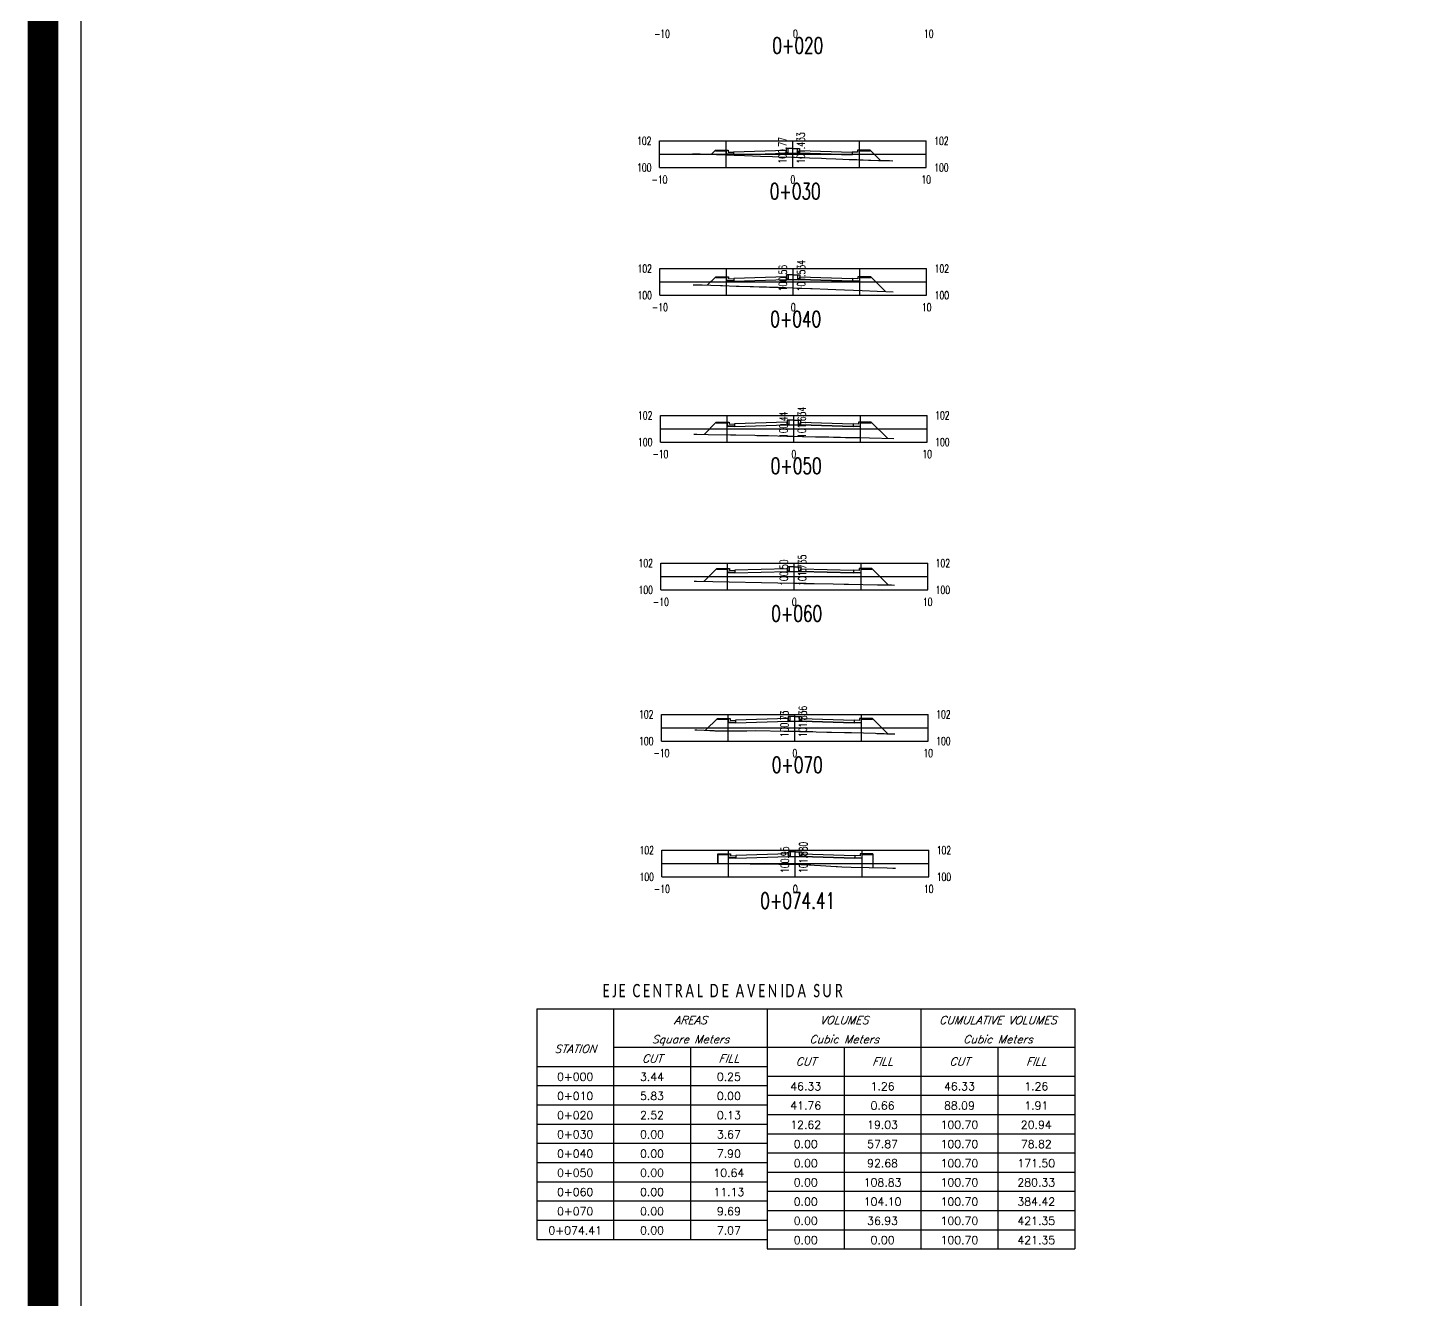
# Model space of a CAD drawing. Header units: metres. Extents: x 604533 to 608048, y 1310709 to 1311860.
# Drawn here: x 605127.4 to 605231.5, y 1311015.7 to 1311111 of the extents above; entities that cross this region are included whole.
import ezdxf
from ezdxf.enums import TextEntityAlignment as Align

# ---------------------------------------------------------------- set-up
doc = ezdxf.new("R2010")
doc.units = ezdxf.units.M
doc.header["$LTSCALE"] = 0.0254
doc.header["$MEASUREMENT"] = 0
for name, color, linetype in [('A CIVIL', 6, 'Continuous'), ('FORMATO', 7, 'Continuous'), ('perfiles', 3, 'Continuous'), ('XDATUM', 5, 'Continuous'), ('XEG', 6, 'Continuous'), ('XFG', 1, 'Continuous'), ('XGRID', 2, 'Continuous'), ('XGRIDT', 4, 'Continuous')]:
    doc.layers.add(name, color=color, linetype=linetype)
doc.styles.add('ALINEAMIENTO', font='romans.shx', dxfattribs={"width": 0.7, "height": 1})
doc.styles.add('ALINEAMIENTO 2', font='romans.shx', dxfattribs={"width": 0.7, "height": 0.6})
doc.styles.add('C6O', font='COMPLEX', dxfattribs={"oblique": 20, "height": 0.083333})
doc.styles.add('S6', font='SIMPLEX', dxfattribs={"height": 0.083333})

# ---------------------------------------------------------------- blocks, each defined once
blk = doc.blocks.new('vtitmet')
for p, q in [((0, 0.6), (0, 0.2)), ((0, 0.6), (5.6, 0.6)), ((0.8, 0.6), (0.8, 0)), ((2.4, 0.6), (2.4, 0)), ((4, 0.6), (4, -0.1)), ((5.6, 0.6), (5.6, -0.1)), ((0, 0.2), (0, 0)), ((0.8, 0.2), (5.6, 0.2)), ((1.6, 0.2), (1.6, 0)), ((3.2, 0.2), (3.2, -0.1)), ((4.8, 0.2), (4.8, -0.1)), ((0, 0), (2.4, 0)), ((2.4, -0.1), (5.6, -0.1))]:
    blk.add_line(p, q)
at = {"style": 'C6O', "oblique": 20}
for s, height, p in [('AREAS', 0.0833, (1.6, 0.441)), ('VOLUMES', 0.0833, (3.2, 0.441)), ('CUMULATIVE VOLUMES', 0.08333, (4.8, 0.441)), ('Square Meters', 0.08333, (1.6, 0.241)), ('Cubic Meters', 0.08333, (3.2, 0.241)), ('Cubic Meters', 0.08333, (4.8, 0.241)), ('STATION', 0.0833, (0.4, 0.141)), ('CUT', 0.0833, (1.2, 0.041)), ('FILL', 0.0833, (2, 0.041)), ('CUT', 0.0833, (2.8, 0.01)), ('FILL', 0.0833, (3.6, 0.01)), ('CUT', 0.0833, (4.4, 0.01)), ('FILL', 0.0833, (5.2, 0.01))]:
    blk.add_text(s, height=height, dxfattribs=at).set_placement(p, align=Align.CENTER)
blk = doc.blocks.new('vtabimp')
for p, q in [((0, 0), (0, -0.2)), ((0.8, 0), (0.8, -0.2)), ((1.6, 0), (1.6, -0.2)), ((2.4, 0), (2.4, -0.3)), ((3.2, -0.1), (3.2, -0.3)), ((4, -0.1), (4, -0.3)), ((4.8, -0.1), (4.8, -0.3)), ((5.6, -0.1), (5.6, -0.3)), ((0, -0.2), (2.4, -0.2)), ((2.4, -0.3), (5.6, -0.3))]:
    blk.add_line(p, q)
at = {"style": 'S6'}
for tag, p in [('0000+00', (0.4, -0.149)), ('CUTA', (1.2, -0.149)), ('FILLA', (2, -0.149)), ('CUTV', (2.8, -0.249)), ('FILLV', (3.6, -0.249)), ('CUMCUTV', (4.4, -0.249)), ('CUMFILLV', (5.2, -0.249))]:
    blk.add_attdef(tag, text='', height=0.0833, dxfattribs=at).set_placement(p, align=Align.CENTER)

msp = doc.modelspace()

# ---------------------------------------------------------------- linework, layer by layer
at = {"const_width": 2.28}
msp.add_lwpolyline([(605128.492, 1311208.98), (605128.492, 1310889.78), (605604.442, 1310889.78), (605604.442, 1311208.98)], close=True, dxfattribs=at)
at = {"layer": 'FORMATO', "color": 8}
msp.add_line((605131.342, 1311205.933), (605131.342, 1310892.729), dxfattribs=at)
at = {"layer": 'XDATUM', "ltscale": 20000}
for points in [[(605178.601, 1311101.526), (605178.906, 1311101.831), (605178.906, 1311101.781), (605179.716, 1311101.781), (605179.716, 1311101.531), (605180.266, 1311101.531), (605180.266, 1311101.501), (605184.216, 1311101.619), (605184.716, 1311101.619), (605185.216, 1311101.619), (605189.166, 1311101.501), (605189.166, 1311101.531), (605189.716, 1311101.531), (605189.716, 1311101.781), (605190.526, 1311101.781), (605190.526, 1311101.831), (605191.286, 1311101.071)], [(605178.303, 1311091.716), (605178.94, 1311092.353), (605178.94, 1311092.303), (605179.75, 1311092.303), (605179.75, 1311092.053), (605180.3, 1311092.053), (605180.3, 1311092.023), (605184.25, 1311092.141), (605184.75, 1311092.141), (605185.25, 1311092.141), (605189.2, 1311092.023), (605189.2, 1311092.053), (605189.75, 1311092.053), (605189.75, 1311092.303), (605190.56, 1311092.303), (605190.56, 1311092.353), (605191.669, 1311091.244)], [(605178.059, 1311080.528), (605178.978, 1311081.447), (605178.978, 1311081.397), (605179.788, 1311081.397), (605179.788, 1311081.147), (605180.338, 1311081.147), (605180.338, 1311081.117), (605184.288, 1311081.235), (605184.788, 1311081.235), (605185.288, 1311081.235), (605189.238, 1311081.117), (605189.238, 1311081.147), (605189.788, 1311081.147), (605189.788, 1311081.397), (605190.598, 1311081.397), (605190.598, 1311081.447), (605191.808, 1311080.238)], [(605178.067, 1311069.517), (605179.017, 1311070.467), (605179.017, 1311070.417), (605179.827, 1311070.417), (605179.827, 1311070.167), (605180.377, 1311070.167), (605180.377, 1311070.137), (605184.327, 1311070.255), (605184.827, 1311070.255), (605185.327, 1311070.255), (605189.277, 1311070.137), (605189.277, 1311070.167), (605189.827, 1311070.167), (605189.827, 1311070.417), (605190.637, 1311070.417), (605190.637, 1311070.467), (605191.864, 1311069.24)], [(605178.164, 1311058.337), (605179.057, 1311059.23), (605179.057, 1311059.18), (605179.867, 1311059.18), (605179.867, 1311058.93), (605180.417, 1311058.93), (605180.417, 1311058.9), (605184.367, 1311059.018), (605184.867, 1311059.018), (605185.367, 1311059.018), (605189.317, 1311058.9), (605189.317, 1311058.93), (605189.867, 1311058.93), (605189.867, 1311059.18), (605190.677, 1311059.18), (605190.677, 1311059.23), (605191.831, 1311058.076)], [(605179.093, 1311048.353), (605179.093, 1311049.085), (605179.093, 1311049.035), (605179.903, 1311049.035), (605179.903, 1311048.785), (605180.453, 1311048.785), (605180.453, 1311048.755), (605184.403, 1311048.873), (605184.903, 1311048.873), (605185.403, 1311048.873), (605189.353, 1311048.755), (605189.353, 1311048.785), (605189.903, 1311048.785), (605189.903, 1311049.035), (605190.713, 1311049.035), (605190.713, 1311049.085), (605190.713, 1311048.036)]]:
    msp.add_lwpolyline(points, dxfattribs=at)
at = {"layer": 'XEG', "ltscale": 20000}
for points in [[(605177.216, 1311101.579), (605178.355, 1311101.536), (605180.31, 1311101.459), (605181.092, 1311101.433), (605182.285, 1311101.388), (605183.197, 1311101.358), (605183.666, 1311101.341), (605184.639, 1311101.312), (605184.716, 1311101.309), (605184.75, 1311101.308), (605184.831, 1311101.305), (605185.185, 1311101.296), (605185.5, 1311101.286), (605185.975, 1311101.267), (605186.854, 1311101.232), (605187.227, 1311101.217), (605187.952, 1311101.189), (605188.459, 1311101.169), (605188.935, 1311101.151), (605189.195, 1311101.141), (605189.523, 1311101.129), (605189.749, 1311101.12), (605189.986, 1311101.112), (605190.381, 1311101.099), (605190.567, 1311101.092), (605191.133, 1311101.076), (605191.242, 1311101.072), (605191.315, 1311101.07), (605191.38, 1311101.068), (605191.916, 1311101.053), (605191.972, 1311101.052), (605192.216, 1311101.045)], [(605177.25, 1311091.752), (605177.813, 1311091.733), (605177.914, 1311091.73), (605178.557, 1311091.707), (605179.298, 1311091.684), (605179.354, 1311091.682), (605179.442, 1311091.68), (605180.473, 1311091.648), (605180.683, 1311091.642), (605181.515, 1311091.618), (605181.773, 1311091.61), (605182.182, 1311091.599), (605182.372, 1311091.594), (605182.753, 1311091.584), (605182.976, 1311091.577), (605183.31, 1311091.566), (605183.604, 1311091.559), (605184.75, 1311091.513), (605186.039, 1311091.462), (605186.052, 1311091.461), (605186.149, 1311091.457), (605186.166, 1311091.457), (605186.177, 1311091.457), (605187.338, 1311091.412), (605187.944, 1311091.388), (605189.906, 1311091.313), (605191.041, 1311091.268), (605191.699, 1311091.243), (605192.25, 1311091.221)], [(605177.288, 1311080.545), (605177.508, 1311080.54), (605178.379, 1311080.521), (605180.053, 1311080.49), (605180.454, 1311080.482), (605181.857, 1311080.457), (605182.016, 1311080.454), (605182.036, 1311080.454), (605182.216, 1311080.451), (605182.405, 1311080.451), (605182.436, 1311080.451), (605182.454, 1311080.451), (605182.896, 1311080.451), (605184.264, 1311080.404), (605184.788, 1311080.392), (605185.432, 1311080.378), (605185.532, 1311080.375), (605186.41, 1311080.355), (605186.506, 1311080.353), (605187.047, 1311080.341), (605187.214, 1311080.337), (605187.407, 1311080.333), (605187.757, 1311080.325), (605187.859, 1311080.322), (605188.298, 1311080.313), (605188.671, 1311080.306), (605189.035, 1311080.299), (605189.75, 1311080.287), (605190.461, 1311080.274), (605192.288, 1311080.225)], [(605177.327, 1311069.531), (605177.488, 1311069.529), (605184.827, 1311069.375), (605185.056, 1311069.37), (605185.545, 1311069.358), (605185.554, 1311069.358), (605186.318, 1311069.342), (605187.731, 1311069.313), (605188.562, 1311069.296), (605188.897, 1311069.289), (605191.071, 1311069.25), (605191.232, 1311069.248), (605191.68, 1311069.242), (605192.108, 1311069.237), (605192.327, 1311069.234)], [(605177.367, 1311058.37), (605177.4, 1311058.368), (605177.527, 1311058.366), (605178.078, 1311058.341), (605178.492, 1311058.324), (605178.569, 1311058.32), (605178.791, 1311058.313), (605178.865, 1311058.309), (605178.95, 1311058.307), (605179.183, 1311058.301), (605179.253, 1311058.3), (605179.288, 1311058.3), (605179.462, 1311058.298), (605179.488, 1311058.298), (605179.826, 1311058.299), (605179.85, 1311058.299), (605180.396, 1311058.303), (605180.45, 1311058.302), (605181.179, 1311058.31), (605181.274, 1311058.309), (605181.937, 1311058.317), (605184.111, 1311058.285), (605184.121, 1311058.285), (605184.197, 1311058.283), (605184.867, 1311058.268), (605185.127, 1311058.262), (605185.227, 1311058.259), (605186.224, 1311058.237), (605186.464, 1311058.23), (605187.272, 1311058.211), (605187.615, 1311058.202), (605188.588, 1311058.184), (605188.921, 1311058.175), (605189.104, 1311058.17), (605190.922, 1311058.113), (605191.011, 1311058.109), (605191.345, 1311058.095), (605191.556, 1311058.087), (605191.759, 1311058.079), (605191.916, 1311058.073), (605192.367, 1311058.064)], [(605177.403, 1311048.353), (605177.542, 1311048.352), (605177.578, 1311048.352), (605178.065, 1311048.351), (605178.611, 1311048.352), (605178.651, 1311048.352), (605179.166, 1311048.353), (605179.556, 1311048.353), (605179.931, 1311048.35), (605179.958, 1311048.35), (605180.569, 1311048.343), (605180.635, 1311048.343), (605180.637, 1311048.343), (605181.515, 1311048.335), (605181.539, 1311048.335), (605181.619, 1311048.334), (605182.63, 1311048.325), (605182.703, 1311048.323), (605183.658, 1311048.313), (605183.789, 1311048.308), (605184.59, 1311048.298), (605184.767, 1311048.292), (605184.903, 1311048.29), (605185.339, 1311048.283), (605185.514, 1311048.277), (605185.91, 1311048.257), (605186.056, 1311048.247), (605186.346, 1311048.238), (605186.786, 1311048.207), (605187.968, 1311048.123), (605188.065, 1311048.117), (605188.397, 1311048.093), (605189.08, 1311048.068), (605191.788, 1311048.015), (605192.215, 1311048.013), (605192.403, 1311048.013)]]:
    msp.add_lwpolyline(points, dxfattribs=at)
at = {"layer": 'XFG', "ltscale": 20000}
for points in [[(605178.906, 1311101.831), (605178.906, 1311101.831), (605178.601, 1311101.526)], [(605178.906, 1311101.831), (605179.716, 1311101.831), (605179.716, 1311101.781), (605178.906, 1311101.781), (605178.906, 1311101.831)], [(605179.866, 1311101.681), (605180.266, 1311101.701), (605180.266, 1311101.531), (605179.716, 1311101.531), (605179.716, 1311101.831), (605179.866, 1311101.831), (605179.866, 1311101.681)], [(605184.216, 1311101.619), (605184.216, 1311101.819), (605180.266, 1311101.701), (605180.266, 1311101.501), (605184.216, 1311101.619)], [(605184.716, 1311101.969), (605184.216, 1311101.969), (605184.216, 1311101.669), (605184.366, 1311101.669), (605184.366, 1311101.969)], [(605184.716, 1311101.969), (605185.216, 1311101.969), (605185.216, 1311101.669), (605185.066, 1311101.669), (605185.066, 1311101.969)], [(605185.216, 1311101.619), (605185.216, 1311101.819), (605189.166, 1311101.701), (605189.166, 1311101.501), (605185.216, 1311101.619)], [(605189.566, 1311101.681), (605189.166, 1311101.701), (605189.166, 1311101.531), (605189.716, 1311101.531), (605189.716, 1311101.831), (605189.566, 1311101.831), (605189.566, 1311101.681)], [(605190.526, 1311101.831), (605189.716, 1311101.831), (605189.716, 1311101.781), (605190.526, 1311101.781), (605190.526, 1311101.831)], [(605190.526, 1311101.831), (605190.526, 1311101.831), (605191.286, 1311101.071)], [(605178.94, 1311092.353), (605178.94, 1311092.353), (605178.303, 1311091.716)], [(605178.94, 1311092.353), (605179.75, 1311092.353), (605179.75, 1311092.303), (605178.94, 1311092.303), (605178.94, 1311092.353)], [(605179.9, 1311092.203), (605180.3, 1311092.223), (605180.3, 1311092.053), (605179.75, 1311092.053), (605179.75, 1311092.353), (605179.9, 1311092.353), (605179.9, 1311092.203)], [(605184.25, 1311092.141), (605184.25, 1311092.341), (605180.3, 1311092.223), (605180.3, 1311092.023), (605184.25, 1311092.141)], [(605184.75, 1311092.491), (605184.25, 1311092.491), (605184.25, 1311092.191), (605184.4, 1311092.191), (605184.4, 1311092.491)], [(605184.75, 1311092.491), (605185.25, 1311092.491), (605185.25, 1311092.191), (605185.1, 1311092.191), (605185.1, 1311092.491)], [(605185.25, 1311092.141), (605185.25, 1311092.341), (605189.2, 1311092.223), (605189.2, 1311092.023), (605185.25, 1311092.141)], [(605189.6, 1311092.203), (605189.2, 1311092.223), (605189.2, 1311092.053), (605189.75, 1311092.053), (605189.75, 1311092.353), (605189.6, 1311092.353), (605189.6, 1311092.203)], [(605190.56, 1311092.353), (605189.75, 1311092.353), (605189.75, 1311092.303), (605190.56, 1311092.303), (605190.56, 1311092.353)], [(605190.56, 1311092.353), (605190.56, 1311092.353), (605191.669, 1311091.244)], [(605178.978, 1311081.447), (605178.978, 1311081.447), (605178.059, 1311080.528)], [(605178.978, 1311081.447), (605179.788, 1311081.447), (605179.788, 1311081.397), (605178.978, 1311081.397), (605178.978, 1311081.447)], [(605179.938, 1311081.297), (605180.338, 1311081.318), (605180.338, 1311081.147), (605179.788, 1311081.147), (605179.788, 1311081.447), (605179.938, 1311081.447), (605179.938, 1311081.297)], [(605184.288, 1311081.235), (605184.288, 1311081.436), (605180.338, 1311081.317), (605180.338, 1311081.117), (605184.288, 1311081.235)], [(605184.788, 1311081.586), (605184.288, 1311081.586), (605184.288, 1311081.286), (605184.438, 1311081.286), (605184.438, 1311081.586)], [(605184.788, 1311081.586), (605185.288, 1311081.586), (605185.288, 1311081.286), (605185.138, 1311081.286), (605185.138, 1311081.586)], [(605185.288, 1311081.235), (605185.288, 1311081.436), (605189.238, 1311081.317), (605189.238, 1311081.117), (605185.288, 1311081.235)], [(605189.638, 1311081.297), (605189.238, 1311081.318), (605189.238, 1311081.147), (605189.788, 1311081.147), (605189.788, 1311081.447), (605189.638, 1311081.447), (605189.638, 1311081.297)], [(605190.598, 1311081.447), (605189.788, 1311081.447), (605189.788, 1311081.397), (605190.598, 1311081.397), (605190.598, 1311081.447)], [(605190.598, 1311081.447), (605190.598, 1311081.447), (605191.808, 1311080.238)], [(605179.017, 1311070.467), (605179.017, 1311070.467), (605178.067, 1311069.517)], [(605179.017, 1311070.467), (605179.827, 1311070.467), (605179.827, 1311070.417), (605179.017, 1311070.417), (605179.017, 1311070.467)], [(605179.977, 1311070.317), (605180.377, 1311070.337), (605180.377, 1311070.167), (605179.827, 1311070.167), (605179.827, 1311070.467), (605179.977, 1311070.467), (605179.977, 1311070.317)], [(605184.327, 1311070.255), (605184.327, 1311070.455), (605180.377, 1311070.337), (605180.377, 1311070.137), (605184.327, 1311070.255)], [(605184.827, 1311070.605), (605184.327, 1311070.605), (605184.327, 1311070.305), (605184.477, 1311070.305), (605184.477, 1311070.605)], [(605184.827, 1311070.605), (605185.327, 1311070.605), (605185.327, 1311070.305), (605185.177, 1311070.305), (605185.177, 1311070.605)], [(605185.327, 1311070.255), (605185.327, 1311070.455), (605189.277, 1311070.337), (605189.277, 1311070.137), (605185.327, 1311070.255)], [(605189.677, 1311070.317), (605189.277, 1311070.337), (605189.277, 1311070.167), (605189.827, 1311070.167), (605189.827, 1311070.467), (605189.677, 1311070.467), (605189.677, 1311070.317)], [(605190.637, 1311070.467), (605189.827, 1311070.467), (605189.827, 1311070.417), (605190.637, 1311070.417), (605190.637, 1311070.467)], [(605190.637, 1311070.467), (605190.637, 1311070.467), (605191.864, 1311069.24)], [(605179.057, 1311059.23), (605179.057, 1311059.23), (605178.164, 1311058.337)], [(605179.057, 1311059.23), (605179.867, 1311059.23), (605179.867, 1311059.18), (605179.057, 1311059.18), (605179.057, 1311059.23)], [(605180.017, 1311059.08), (605180.417, 1311059.101), (605180.417, 1311058.93), (605179.867, 1311058.93), (605179.867, 1311059.23), (605180.017, 1311059.23), (605180.017, 1311059.08)], [(605184.367, 1311059.018), (605184.367, 1311059.219), (605180.417, 1311059.1), (605180.417, 1311058.9), (605184.367, 1311059.018)], [(605184.867, 1311059.369), (605184.367, 1311059.369), (605184.367, 1311059.069), (605184.517, 1311059.069), (605184.517, 1311059.369)], [(605184.867, 1311059.369), (605185.367, 1311059.369), (605185.367, 1311059.069), (605185.217, 1311059.069), (605185.217, 1311059.369)], [(605185.367, 1311059.018), (605185.367, 1311059.219), (605189.317, 1311059.1), (605189.317, 1311058.9), (605185.367, 1311059.018)], [(605189.717, 1311059.08), (605189.317, 1311059.101), (605189.317, 1311058.93), (605189.867, 1311058.93), (605189.867, 1311059.23), (605189.717, 1311059.23), (605189.717, 1311059.08)], [(605190.677, 1311059.23), (605189.867, 1311059.23), (605189.867, 1311059.18), (605190.677, 1311059.18), (605190.677, 1311059.23)], [(605190.677, 1311059.23), (605190.677, 1311059.23), (605191.831, 1311058.076)], [(605184.903, 1311049.223), (605184.403, 1311049.223), (605184.403, 1311048.923), (605184.553, 1311048.923), (605184.553, 1311049.223)], [(605184.903, 1311049.223), (605185.403, 1311049.223), (605185.403, 1311048.923), (605185.253, 1311048.923), (605185.253, 1311049.223)], [(605179.093, 1311049.085), (605179.903, 1311049.085), (605179.903, 1311049.035), (605179.093, 1311049.035), (605179.093, 1311049.085)], [(605179.093, 1311049.085), (605179.093, 1311049.085), (605179.093, 1311048.353)], [(605180.053, 1311048.935), (605180.453, 1311048.956), (605180.453, 1311048.785), (605179.903, 1311048.785), (605179.903, 1311049.085), (605180.053, 1311049.085), (605180.053, 1311048.935)], [(605184.403, 1311048.873), (605184.403, 1311049.073), (605180.453, 1311048.955), (605180.453, 1311048.755), (605184.403, 1311048.873)], [(605185.403, 1311048.873), (605185.403, 1311049.073), (605189.353, 1311048.955), (605189.353, 1311048.755), (605185.403, 1311048.873)], [(605189.753, 1311048.935), (605189.353, 1311048.956), (605189.353, 1311048.785), (605189.903, 1311048.785), (605189.903, 1311049.085), (605189.753, 1311049.085), (605189.753, 1311048.935)], [(605190.713, 1311049.085), (605189.903, 1311049.085), (605189.903, 1311049.035), (605190.713, 1311049.035), (605190.713, 1311049.085)], [(605190.713, 1311049.085), (605190.713, 1311049.085), (605190.713, 1311048.036)]]:
    msp.add_lwpolyline(points, dxfattribs=at)
at = {"layer": 'XGRID', "ltscale": 20000}
for p, q in [((605174.716, 1311100.536), (605174.716, 1311102.536)), ((605174.716, 1311102.536), (605194.716, 1311102.536)), ((605179.716, 1311100.536), (605179.716, 1311102.536)), ((605184.716, 1311100.536), (605184.716, 1311102.536)), ((605189.716, 1311100.536), (605189.716, 1311102.536)), ((605194.716, 1311100.536), (605194.716, 1311102.536)), ((605174.716, 1311101.536), (605194.716, 1311101.536)), ((605174.716, 1311100.536), (605194.716, 1311100.536)), ((605174.75, 1311090.957), (605174.75, 1311092.957)), ((605174.75, 1311092.957), (605194.75, 1311092.957)), ((605179.75, 1311090.957), (605179.75, 1311092.957)), ((605184.75, 1311090.957), (605184.75, 1311092.957)), ((605189.75, 1311090.957), (605189.75, 1311092.957)), ((605194.75, 1311090.957), (605194.75, 1311092.957)), ((605174.75, 1311091.957), (605194.75, 1311091.957)), ((605174.75, 1311090.957), (605194.75, 1311090.957)), ((605174.788, 1311079.951), (605174.788, 1311081.951)), ((605174.788, 1311081.951), (605194.788, 1311081.951)), ((605179.788, 1311079.951), (605179.788, 1311081.951)), ((605184.788, 1311079.951), (605184.788, 1311081.951)), ((605189.788, 1311079.951), (605189.788, 1311081.951)), ((605194.788, 1311079.951), (605194.788, 1311081.951)), ((605174.788, 1311080.951), (605194.788, 1311080.951)), ((605174.788, 1311079.951), (605194.788, 1311079.951)), ((605174.827, 1311068.87), (605174.827, 1311070.87)), ((605174.827, 1311070.87), (605194.827, 1311070.87)), ((605179.827, 1311068.87), (605179.827, 1311070.87)), ((605184.827, 1311068.87), (605184.827, 1311070.87)), ((605189.827, 1311068.87), (605189.827, 1311070.87)), ((605194.827, 1311068.87), (605194.827, 1311070.87)), ((605174.827, 1311069.87), (605194.827, 1311069.87)), ((605174.827, 1311068.87), (605194.827, 1311068.87)), ((605174.867, 1311057.533), (605174.867, 1311059.533)), ((605174.867, 1311059.533), (605194.867, 1311059.533)), ((605174.867, 1311058.533), (605194.867, 1311058.533)), ((605179.867, 1311057.533), (605179.867, 1311059.533)), ((605184.867, 1311057.533), (605184.867, 1311059.533)), ((605189.867, 1311057.533), (605189.867, 1311059.533)), ((605194.867, 1311057.533), (605194.867, 1311059.533)), ((605174.867, 1311057.533), (605194.867, 1311057.533)), ((605174.903, 1311047.343), (605174.903, 1311049.343)), ((605174.903, 1311049.343), (605194.903, 1311049.343)), ((605179.903, 1311047.343), (605179.903, 1311049.343)), ((605184.903, 1311047.343), (605184.903, 1311049.343)), ((605189.903, 1311047.343), (605189.903, 1311049.343)), ((605194.903, 1311047.343), (605194.903, 1311049.343)), ((605174.903, 1311048.343), (605194.903, 1311048.343)), ((605174.903, 1311047.343), (605194.903, 1311047.343))]:
    msp.add_line(p, q, dxfattribs=at)

# ---------------------------------------------------------------- block references
at = {"layer": 'A CIVIL', "ltscale": 20000, "xscale": 7.202881152460989, "yscale": 7.202881152460989, "zscale": 7.202881152460989}
msp.add_blockref('vtitmet', (605165.514, 1311033.134), dxfattribs=at)
for p, values in [((605165.514, 1311033.134), {'FILLV': '1.26', 'CUTV': '46.33', 'FILLA': '0.25', 'CUTA': '3.44', '0000+00': '0+000', 'CUMCUTV': '46.33', 'CUMFILLV': '1.26'}), ((605165.514, 1311031.693), {'FILLV': '0.66', 'CUTV': '41.76', 'FILLA': '0.00', 'CUTA': '5.83', '0000+00': '0+010', 'CUMCUTV': '88.09', 'CUMFILLV': '1.91'}), ((605165.514, 1311030.252), {'FILLV': '19.03', 'CUTV': '12.62', 'FILLA': '0.13', 'CUTA': '2.52', '0000+00': '0+020', 'CUMCUTV': '100.70', 'CUMFILLV': '20.94'}), ((605165.514, 1311028.812), {'FILLV': '57.87', 'CUTV': '0.00', 'FILLA': '3.67', 'CUTA': '0.00', '0000+00': '0+030', 'CUMCUTV': '100.70', 'CUMFILLV': '78.82'}), ((605165.514, 1311027.371), {'FILLV': '92.68', 'CUTV': '0.00', 'FILLA': '7.90', 'CUTA': '0.00', '0000+00': '0+040', 'CUMCUTV': '100.70', 'CUMFILLV': '171.50'}), ((605165.514, 1311025.931), {'FILLV': '108.83', 'CUTV': '0.00', 'FILLA': '10.64', 'CUTA': '0.00', '0000+00': '0+050', 'CUMCUTV': '100.70', 'CUMFILLV': '280.33'}), ((605165.514, 1311024.49), {'FILLV': '104.10', 'CUTV': '0.00', 'FILLA': '11.13', 'CUTA': '0.00', '0000+00': '0+060', 'CUMCUTV': '100.70', 'CUMFILLV': '384.42'}), ((605165.514, 1311023.05), {'FILLV': '36.93', 'CUTV': '0.00', 'FILLA': '9.69', 'CUTA': '0.00', '0000+00': '0+070', 'CUMCUTV': '100.70', 'CUMFILLV': '421.35'}), ((605165.514, 1311021.609), {'FILLV': '0.00', 'CUTV': '0.00', 'FILLA': '7.07', 'CUTA': '0.00', '0000+00': '0+074.41', 'CUMCUTV': '100.70', 'CUMFILLV': '421.35'})]:
    msp.add_blockref('vtabimp', p, dxfattribs=at).add_auto_attribs(values)

# ---------------------------------------------------------------- texts
at = {"layer": 'perfiles', "ltscale": 20000, "insert": (605170.457, 1311039.321), "char_height": 1, "width": 31.01636, "attachment_point": 1, "style": 'ALINEAMIENTO'}
msp.add_mtext('{\\fCalibri|b0|i0|c0|p34;\\T1.35;EJE CENTRAL DE AVENIDA SUR  }', dxfattribs=at)
at = {"layer": 'XGRIDT', "ltscale": 20000, "style": 'ALINEAMIENTO 2', "width": 0.7}
for s, p in [('-10', (605174.908, 1311110.867)), ('0', (605184.908, 1311110.867)), ('10', (605194.908, 1311110.867)), ('-10', (605174.716, 1311099.936)), ('0', (605184.716, 1311099.936)), ('10', (605194.716, 1311099.936)), ('-10', (605174.75, 1311090.357)), ('0', (605184.75, 1311090.357)), ('10', (605194.75, 1311090.357)), ('-10', (605174.788, 1311079.351)), ('0', (605184.788, 1311079.351)), ('10', (605194.788, 1311079.351)), ('-10', (605174.827, 1311068.27)), ('0', (605184.827, 1311068.27)), ('10', (605194.827, 1311068.27)), ('-10', (605174.867, 1311056.933)), ('0', (605184.867, 1311056.933)), ('10', (605194.867, 1311056.933)), ('-10', (605174.903, 1311046.743)), ('0', (605184.903, 1311046.743)), ('10', (605194.903, 1311046.743))]:
    msp.add_text(s, height=0.6, dxfattribs=at).set_placement(p, align=Align.TOP_CENTER)
for s, p in [('0+020', (605185.087, 1311108.729)), ('0+030', (605184.895, 1311097.798)), ('0+040', (605184.929, 1311088.219)), ('0+050', (605184.967, 1311077.213)), ('0+060', (605185.006, 1311066.132)), ('0+070', (605185.046, 1311054.795)), ('0+074.41', (605185.082, 1311044.605))]:
    msp.add_text(s, height=1.2, dxfattribs=at).set_placement(p, align=Align.BOTTOM_CENTER)
for s, p in [('102', (605174.116, 1311102.536)), ('100', (605174.116, 1311100.536)), ('102', (605174.15, 1311092.957)), ('100', (605174.15, 1311090.957)), ('102', (605174.188, 1311081.951)), ('100', (605174.188, 1311079.951)), ('102', (605174.227, 1311070.87)), ('100', (605174.227, 1311068.87)), ('102', (605174.267, 1311059.533)), ('100', (605174.267, 1311057.533)), ('102', (605174.303, 1311049.343)), ('100', (605174.303, 1311047.343))]:
    msp.add_text(s, height=0.6, dxfattribs=at).set_placement(p, align=Align.MIDDLE_RIGHT)
for s, p in [('100.77', (605184.416, 1311100.836)), ('100.56', (605184.45, 1311091.257)), ('100.44', (605184.488, 1311080.251)), ('100.50', (605184.527, 1311069.17)), ('100.73', (605184.567, 1311057.833)), ('100.95', (605184.603, 1311047.643))]:
    msp.add_text(s, height=0.6, rotation=90, dxfattribs=at).set_placement(p, align=Align.BOTTOM_LEFT)
for s, p in [('101.433', (605185.016, 1311100.836)), ('101.534', (605185.05, 1311091.257)), ('101.634', (605185.088, 1311080.251)), ('101.735', (605185.127, 1311069.17)), ('101.836', (605185.167, 1311057.833)), ('101.880', (605185.203, 1311047.643))]:
    msp.add_text(s, height=0.6, rotation=90, dxfattribs=at).set_placement(p, align=Align.TOP_LEFT)
for s, p in [('102', (605195.316, 1311102.536)), ('100', (605195.316, 1311100.536)), ('102', (605195.35, 1311092.957)), ('100', (605195.35, 1311090.957)), ('102', (605195.388, 1311081.951)), ('100', (605195.388, 1311079.951)), ('102', (605195.427, 1311070.87)), ('100', (605195.427, 1311068.87)), ('102', (605195.467, 1311059.533)), ('100', (605195.467, 1311057.533)), ('102', (605195.503, 1311049.343)), ('100', (605195.503, 1311047.343))]:
    msp.add_text(s, height=0.6, dxfattribs=at).set_placement(p, align=Align.MIDDLE_LEFT)

doc.saveas('drawing.dxf')
